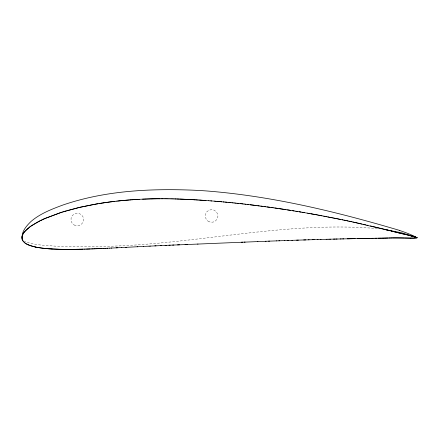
<?xml version="1.0" encoding="UTF-8"?>
<svg xmlns="http://www.w3.org/2000/svg" width="439" height="439" viewBox="0 0 439 439"><rect width="100%" height="100%" fill="white"/><g stroke="black" fill="none" stroke-linecap="round" stroke-linejoin="round"><path stroke-width="0.33" stroke-dasharray="2.19 1.65" d="M377.529 228.626C289.142 220.888 201.902 243.074 113.816 246.114C94.012 246.85 74.169 247.025 54.365 246.087C44.405 245.247 33.902 245.264 24.606 241.17M74.103 224.982A6.322 6.322 0 0 0 83.586 219.505A6.322 6.322 0 0 0 74.103 214.029A6.322 6.322 0 0 0 74.103 224.982M208.053 221.196A6.322 6.322 0 0 0 217.903 216.411A6.322 6.322 0 0 0 208.838 210.276A6.322 6.322 0 0 0 208.053 221.196"/><path stroke-width="0.66" d="M417.012 237.823L415.289 236.912L408.473 235.172M28.184 244.863C24.919 243.634 21.352 240.682 22.049 236.813A8.039 8.039 0 0 1 22.993 234.031L23.124 233.8A12.215 12.215 0 0 1 23.541 233.104L23.799 232.714M21.977 237.598L21.994 237.362A14.745 14.745 0 0 1 22.087 236.528L22.855 234.3L24.375 231.946M23.898 232.577L26.384 229.773L29.709 226.996M24.491 231.803L30.489 226.425L39.806 220.932M27.745 228.549L28.118 228.236M29.989 226.787L30.56 226.376M30.856 226.173L31.454 225.756M31.767 225.547L32.398 225.136M32.722 224.927L37.375 222.2A93.052 93.052 0 0 1 39.724 220.976L43.905 218.979M416.951 237.867L416.874 237.9A3.035 3.035 0 0 1 416.276 238.02L410.635 238.13M413.856 236.111L417.023 237.718L413.834 238.152L392.504 237.922M40.229 220.724L44.405 218.754M44.065 218.907L44.91 218.529M44.657 218.644L60.549 212.63M44.992 218.49L45.338 218.342M45.42 218.304L61.257 212.399L79.015 207.515M61.169 212.432L62.42 212.032M63.057 211.834L66.305 210.857M64.132 211.505L65.087 211.214M67.013 210.649L80.002 207.285L92.7 204.656M79.766 207.34L96.986 203.894M93.052 204.59L95.181 204.206M93.408 204.525L93.759 204.459M95.526 204.146L99.324 203.504M97.167 203.866L98.095 203.707M99.236 203.52L105.069 202.626M100.01 203.394L103.884 202.796M103.878 202.796L104.866 202.653M104.658 202.686L106.704 202.39M105.267 202.598L105.881 202.511M106.474 202.423L107.39 202.297M107.111 202.335L109.646 201.995M107.939 202.22L108.795 202.105M109.24 202.05L114.058 201.446M110.068 201.94L110.502 201.885M110.919 201.83L113.152 201.556M113.942 201.457L114.958 201.342M114.897 201.347L116.823 201.128M116.758 201.139L119.282 200.864M117.663 201.04L120.955 200.694M119.512 200.842L120.116 200.782M120.346 200.76L128.797 200.003M121.433 200.65L122.163 200.579M122.399 200.557L123.891 200.42M124.38 200.376L124.885 200.327M125.373 200.288L130.86 199.849M129.527 199.948L132.946 199.701M131.634 199.789L135.047 199.564M133.741 199.646L138.241 199.377M135.914 199.509L139.317 199.317M125.735 247.349L137.72 246.734M139.273 199.322L143.762 199.114M121.724 247.552L126.405 247.316M137.171 246.762L143.663 246.433M117.334 247.772L121.872 247.547M143.383 246.449L149.205 246.158M116.192 247.832L117.795 247.75M149.062 246.164L150.33 246.103M116.823 247.799L111.105 248.079M150.198 246.109L165.382 245.396M154.874 245.878L156.021 245.824M109.24 248.167L111.632 248.051M160.476 245.615L161.618 245.566M109.355 248.161L105.563 248.337M107.056 248.265L107.632 248.238M165.064 245.406L166.573 245.341M105.909 248.32L102.863 248.458M103.609 248.425L104.186 248.397M142.565 199.163L150.33 198.889M166.216 245.357L179.54 244.803M168.977 245.236L170.184 245.181M103.033 248.447L100.147 248.573M100.723 248.551L101.299 248.523M172.615 245.083L173.833 245.033M197.577 244.084L242.778 242.196M98.984 248.622L100.202 248.573M97.82 248.672L99.324 248.606M244.199 242.141L257.885 241.587M198 244.068L185.06 244.589M241.247 242.262L245.094 242.103M96.723 248.715L98.451 248.644M95.867 248.748L97.238 248.693M144.338 199.087L146.105 199.021M265.425 241.296L269.562 241.137M257.737 241.593L266.05 241.274M187.7 244.485L177.532 244.885M94.912 248.787L96.075 248.737M94.171 248.814L95.016 248.781M276.4 240.885L279.583 240.77M268.536 241.176L276.586 240.879M93.156 248.853L94.325 248.809M93.326 248.847L91.658 248.908M92.569 248.875L85.786 249.1M284.39 240.599L288.346 240.462M278.935 240.791L284.812 240.583M146.686 198.999L147.279 198.982M291.886 240.342L305.736 239.892M287.622 240.484L292.5 240.32M89.627 248.973L90.22 248.957M88.376 249.017L89.188 248.99M147.861 198.96L148.448 198.944M296.605 240.182L298.377 240.128M87.86 249.034L86.675 249.072M308.458 239.809L317.968 239.529M303.7 239.957L309.094 239.793M388.323 238.037L387.127 238.075M389.217 238.015L390.106 237.987M149.035 198.927L149.633 198.911M317.578 239.54L321.008 239.447M312.475 239.689L314.17 239.639M85.973 249.094L78.268 249.281M84.299 249.138L84.595 249.132M326.182 239.304L328.098 239.255M326.309 239.304L320.349 239.464M386.83 238.081L385.338 238.119M390.726 237.971L391.917 237.938M150.22 198.894L152.591 198.84L150.807 198.878M333.481 239.118L340.675 238.948M329.656 239.217L334.908 239.085M327.917 239.26L330.49 239.195M82.51 249.187L83.108 249.171M81.912 249.204L82.208 249.193M340.209 238.953L341.986 238.915M335.879 239.057L337.081 239.03M81.314 249.215L81.616 249.209M347.348 238.794L355.102 238.629M342.908 238.893L350.454 238.728M341.871 238.915L343.77 238.876M385.036 238.13L383.532 238.157M80.71 249.231L78.91 249.27M152.585 198.84L153.727 198.818M359.914 238.531L365.462 238.426M357.511 238.575L361.802 238.492M350.948 238.717L359.985 238.531M153.173 198.823L156.185 198.779M362.296 238.481L367.311 238.393M383.231 238.168L382.023 238.19M78.307 249.281L74.987 249.336M77.703 249.292L75.898 249.325M365.961 238.415L371.065 238.333M154.374 198.801L155.582 198.785M368.42 238.377L369.622 238.355M381.42 238.196L378.083 238.245M372.014 238.322L373.227 238.306M370.796 238.339L376.871 238.262M75.321 249.33L72.869 249.363M74.383 249.347L74.685 249.341M156.021 198.779L158.6 198.752M374.884 238.284L393.031 237.911A208.426 208.426 0 0 1 401.405 237.905L404.528 237.982M74.076 249.347L73.472 249.357M156.778 198.768L157.387 198.763M73.165 249.357L70.361 249.379M157.985 198.757L160.125 198.746M72.259 249.368L72.561 249.363M71.656 249.374L71.958 249.368M159.203 198.752L163.012 198.741M70.438 249.379L62.826 249.347M69.828 249.379L66.788 249.379M161.64 198.741L162.249 198.741M162.853 198.741L164.197 198.746M66.481 249.379L60.253 249.297M164.054 198.746L165.382 198.752M165.251 198.752L166.573 198.763M166.452 198.763L167.775 198.779M167.649 198.774L168.977 198.796M168.845 198.79L170.184 198.818M62.217 249.336L62.519 249.341M410.481 238.13L405.12 237.998M61.91 249.33L61.608 249.325M61.46 249.325L59.649 249.286M170.047 198.812L171.397 198.84M171.243 198.834L172.615 198.867M60.099 249.297L52.263 249.001M172.445 198.862L173.833 198.894M59.199 249.275L59.501 249.281M173.63 198.889L176.297 198.966M58.606 249.259L58.903 249.264M174.81 198.922L178.772 199.048M58.31 249.248L51.703 248.968M177.18 198.993L185.686 199.328M179.546 199.076L183.079 199.218M183.37 199.229L184.243 199.268M185.06 199.301L186.833 199.383M186.328 199.361L189.407 199.509M187.404 199.41L188.265 199.454M188.891 199.482L190.822 199.58M190.175 199.547L192.233 199.657M191.464 199.619L193.352 199.718M192.765 199.685L196.683 199.91M194.065 199.761L195.371 199.833M52.12 248.99L51.149 248.935M51.566 248.962L50.057 248.864M196.151 199.877L198 199.992M197.534 199.964L199.317 200.074M51.012 248.929L48.449 248.754M198.911 200.047L201.973 200.244M200.014 200.118L201.1 200.189M201.638 200.222L203.312 200.332M202.725 200.294L204.651 200.425M49.92 248.858L49.514 248.831M204.354 200.403L205.995 200.519M205.425 200.48L208.629 200.711M49.382 248.82L48.981 248.792M48.85 248.781L47.538 248.683M208.629 200.711L210.204 200.832M210.067 200.821L214.386 201.155M48.317 248.743L47.928 248.71M211.252 200.908L211.779 200.952M47.796 248.699L45.036 248.458M214.177 201.139L215.933 201.281M215.554 201.254L217.47 201.413M47.412 248.672L41.129 248.002M216.943 201.369L218.995 201.539M218.331 201.485L220.515 201.677M219.725 201.605L221.777 201.786M221.13 201.726L223.939 201.984M223.281 201.918L225.355 202.11M225.02 202.083L226.776 202.247M225.997 202.17L228.203 202.379M227.951 202.357L229.899 202.544M229.63 202.522L231.068 202.659M230.876 202.642L232.829 202.84M44.915 248.441L44.558 248.408M232.505 202.807L234.261 202.983M233.949 202.95L235.688 203.131M44.438 248.397L42.863 248.222M237.576 203.328L235.397 203.103M236.851 203.252L238.986 203.482M238.311 203.411L241.247 203.729M242.015 203.811L244.199 204.058M240.621 203.658L242.723 203.888M243.859 204.02L247.278 204.409M245.456 204.201L245.911 204.25M247.173 204.398L248.666 204.574M247.733 204.464L273.239 207.768M250.164 204.75L256.211 205.49M42.413 248.167L37.6 247.459M257.737 205.682L259.262 205.875M260.793 206.072L262.335 206.275M263.877 206.478L265.425 206.687M266.978 206.895L270.1 207.323M40.657 247.942L36.47 247.25M271.648 207.543L278.161 208.476M274.819 207.993L286.003 209.655M279.583 208.684L290.87 210.418M385.53 229.657L402.014 232.889L415.755 237.23M287.468 209.88L299.864 211.878M292.5 210.676L294.141 210.939M295.782 211.208L297.428 211.477M299.08 211.752L302.4 212.306M300.232 211.944L300.973 212.064M303.547 212.503L304.644 212.69M302.076 212.251L307.415 213.167M308.622 213.376L309.341 213.502M307.179 213.129L311.498 213.886M313.276 214.205L311.855 213.947M310.779 213.76L314.17 214.364M37.513 247.448L35.724 247.102M313.984 214.331L317.578 214.984M316.448 214.775L315.043 214.523M317.15 214.901L319.29 215.297M318.538 215.159L342.639 219.857M319.23 215.286L319.927 215.412M320.618 215.544L322.006 215.801M323.724 216.125L324.75 216.317M325.771 216.515L326.786 216.707M327.807 216.904L328.811 217.096M329.48 217.228L330.15 217.354M332.158 217.749L330.819 217.486M36.382 247.234L35.323 247.02M332.828 217.881L333.497 218.013M335.478 218.402L334.156 218.145M337.448 218.798L336.137 218.54M338.101 218.929L339.402 219.193M340.049 219.324L340.697 219.456M341.986 219.719L344.571 220.257M343.77 220.087L346.168 220.587M35.641 247.086L31.438 246.038M347.123 220.79L347.759 220.921M345.559 220.46L353.411 222.123M348.709 221.119L349.653 221.322M351.529 221.722L350.278 221.454M35.241 247.003L28.359 244.94M354.037 222.26L355.579 222.595M352.753 221.98L392.153 231.243M356.199 222.732L356.814 222.864M357.428 223.001L358.959 223.336M359.568 223.473L360.781 223.742M361.385 223.879L361.994 224.011M364.408 224.559L363.201 224.285M365.007 224.691L365.605 224.828M366.801 225.103L368.003 225.372M404.324 234.217L406.108 234.629M372.755 226.464L373.348 226.601M370.379 225.92L371.57 226.189M403.962 234.135L398.058 232.741M402.843 233.877L408.177 235.101M373.935 226.738L375.691 227.144M406.624 234.744L417.023 237.664M402.541 233.806L400.346 233.296M376.278 227.281L377.447 227.556M378.034 227.698L379.477 228.039M400.203 233.263L391.248 231.007M380.053 228.176L381.2 228.456M381.628 228.56L386.781 229.844M397.915 232.708L394.046 231.737M387.055 229.91L389.739 230.612M393.772 231.666L392.422 231.315M31.196 245.966L30.505 245.747M399.441 230.365C336.592 211.741 272.356 196.145 206.851 190.976A449.119 449.119 0 0 0 190.279 190.071C147.449 188.54 103.609 191.053 62.782 205.068C51.604 209.233 40.086 213.623 30.944 221.525C26.483 225.876 21.259 231.737 22.202 238.432M30.302 245.675L25.533 243.447L22.729 240.627M416.101 237.367L416.627 237.581A12.166 12.166 0 0 0 417.023 237.74M22.68 240.528L22.378 239.946M22.34 239.848L22.12 239.107M21.977 237.9L21.994 238.108A11.452 11.452 0 0 0 22.115 239.107M399.419 230.426A126.953 126.953 0 0 1 413.884 236.056"/></g></svg>
